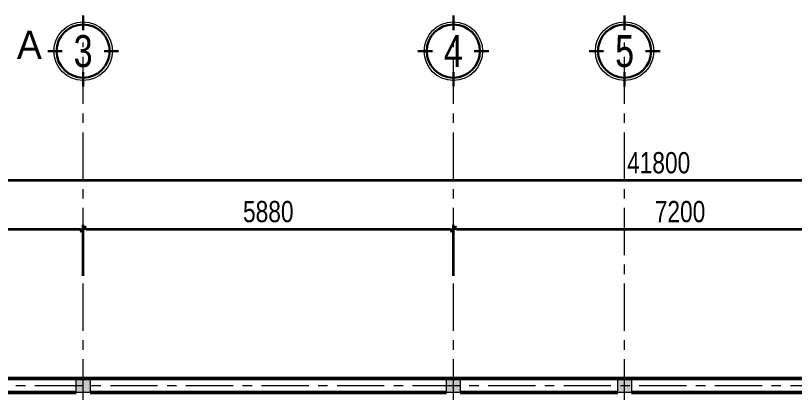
# Model space of a CAD drawing. Header units: millimetres. Extents: x 1109421 to 1726579, y -247837 to 144927.
# Drawn here: x 1147087 to 1159457, y -203077 to -197097 of the extents above; entities that cross this region are included whole.
import ezdxf
from ezdxf.enums import TextEntityAlignment as Align

# ---------------------------------------------------------------- set-up
doc = ezdxf.new("R2010")
doc.units = ezdxf.units.MM
doc.header["$LTSCALE"] = 600
doc.header["$MEASUREMENT"] = 0
doc.linetypes.add('CENTER', pattern=[2, 1.25, -0.25, 0.25, -0.25])
doc.linetypes.add('DASHED', pattern=[0.75, 0.5, -0.25])
doc.layers.get('0').update_dxf_attribs({"lineweight": 0})
doc.layers.get('Defpoints').update_dxf_attribs({"lineweight": 0})
for name, color, linetype, lineweight in [('cat1', 30, 'Continuous', 50), ('cot', 40, 'Continuous', 13), ('dim', 144, 'Continuous', 13), ('LC ISO', 153, 'Continuous', 13), ('PCCC-BAO CHAY - DAY', 3, 'DASHED', 35), ('truc', 76, 'CENTER', 9)]:
    doc.layers.add(name, color=color, linetype=linetype, lineweight=lineweight)
doc.styles.add('EG 1', font='VHAVANB.TTF')
doc.styles.add('HOATBIF', font='hoatbif.shx', dxfattribs={"width": 0.8})
doc.styles.add('LC 1', font='VHAVANB.TTF')
doc.styles.add('Tahoma', font='tahoma.ttf')
doc.dimstyles.new('1-135', dxfattribs={"dimscale": 135, "dimtxt": 2.5, "dimasz": 0.35, "dimexe": 0.5, "dimexo": 0, "dimgap": 0.8, "dimtad": 1, "dimdec": 0, "dimzin": 0, "dimdsep": 46, "dimtxsty": 'HOATBIF', "dimblk1": 'DOT', "dimblk2": 'DOT', "dimsah": 1, "dimcen": -1, "dimdle": 1, "dimclrd": 256, "dimclre": 256, "dimclrt": 4, "dimadec": 3, "dimazin": 2, "dimtfac": 0.333333, "dimtdec": 0, "dimtix": 1, "dimtmove": 2, "dimatfit": 3, "dimldrblk": 'DOT', "dimfxl": 1, "dimtvp": 0.833333, "dimtolj": 1, "dimtzin": 0, "dimarcsym": 0})

# ---------------------------------------------------------------- blocks, each defined once
blk = doc.blocks.new('DOT')
at = {"layer": 'dim'}
for p, q in [((-3, 0), (3, 0)), ((-1, -1), (1, 1))]:
    blk.add_line(p, q, dxfattribs=at)
blk.add_lwpolyline([(0.5, 1), (-1, -0.5), (-0.5, -1), (1, 0.5)], close=True, dxfattribs=at)
blk = doc.blocks.new('*D512')
at = {"layer": 'Defpoints', "color": 0, "transparency": 16777216}
for p in [(1180116, -177337), (1138316, -177503), (1180116, -178772)]:
    blk.add_point(p, dxfattribs=at)
at = {"layer": 'dim', "lineweight": -2, "transparency": 16777216}
for p, q in [((1138316, -177503), (1138316, -177270)), ((1180116, -178772), (1180116, -177270)), ((1138363, -177337), (1180068, -177337))]:
    blk.add_line(p, q, dxfattribs=at)
at = {"layer": 'dim', "lineweight": -2, "transparency": 16777216, "xscale": 47.25, "yscale": 47.25, "zscale": 47.25, "rotation": 180}
blk.add_blockref('DOT', (1138316, -177337), dxfattribs=at)
at = {"layer": 'dim', "lineweight": -2, "transparency": 16777216, "xscale": 47.25, "yscale": 47.25, "zscale": 47.25}
blk.add_blockref('DOT', (1180116, -177337), dxfattribs=at)
at = {"layer": 'dim', "color": 4, "transparency": 16777216, "insert": (1159216, -177060), "char_height": 337.5, "attachment_point": 5, "style": 'HOATBIF'}
blk.add_mtext('\\A1;41800', dxfattribs=at)
blk = doc.blocks.new('_Dot')
at = {"color": 0, "linetype": 'ByBlock', "lineweight": -2}
blk.add_line((-0.5, 0), (-1, 0), dxfattribs=at)
at = {"color": 0, "linetype": 'ByBlock', "const_width": 0.5}
blk.add_lwpolyline([(-0.25, 0, 1), (0.25, 0, 1)], format="xyb", close=True, dxfattribs=at)
blk = doc.blocks.new('*D514')
at = {"layer": 'Defpoints', "color": 0, "transparency": 16777216}
for p in [(1150076, -178112), (1144196, -178851), (1150076, -178851)]:
    blk.add_point(p, dxfattribs=at)
at = {"layer": 'dim', "lineweight": -2, "transparency": 16777216}
for p, q in [((1144196, -178851), (1144196, -178044)), ((1144243, -178112), (1150028, -178112)), ((1150076, -178851), (1150076, -178044))]:
    blk.add_line(p, q, dxfattribs=at)
at = {"layer": 'dim', "lineweight": -2, "transparency": 16777216, "xscale": 47.25, "yscale": 47.25, "zscale": 47.25, "rotation": 180}
blk.add_blockref('DOT', (1144196, -178112), dxfattribs=at)
at = {"layer": 'dim', "lineweight": -2, "transparency": 16777216, "xscale": 47.25, "yscale": 47.25, "zscale": 47.25}
blk.add_blockref('DOT', (1150076, -178112), dxfattribs=at)
at = {"layer": 'dim', "color": 4, "transparency": 16777216, "insert": (1147136, -177835), "char_height": 337.5, "attachment_point": 5, "style": 'HOATBIF'}
blk.add_mtext('\\A1;5880', dxfattribs=at)
blk = doc.blocks.new('*D515')
at = {"layer": 'Defpoints', "color": 0, "transparency": 16777216}
for p in [(1155956, -178112), (1150076, -178851), (1155956, -178851)]:
    blk.add_point(p, dxfattribs=at)
at = {"layer": 'dim', "lineweight": -2, "transparency": 16777216}
for p, q in [((1150076, -178851), (1150076, -178044)), ((1150123, -178112), (1155908, -178112)), ((1155956, -178851), (1155956, -178044))]:
    blk.add_line(p, q, dxfattribs=at)
at = {"layer": 'dim', "lineweight": -2, "transparency": 16777216, "xscale": 47.25, "yscale": 47.25, "zscale": 47.25, "rotation": 180}
blk.add_blockref('DOT', (1150076, -178112), dxfattribs=at)
at = {"layer": 'dim', "lineweight": -2, "transparency": 16777216, "xscale": 47.25, "yscale": 47.25, "zscale": 47.25}
blk.add_blockref('DOT', (1155956, -178112), dxfattribs=at)
at = {"layer": 'dim', "color": 4, "transparency": 16777216, "insert": (1153016, -177835), "char_height": 337.5, "attachment_point": 5, "style": 'HOATBIF'}
blk.add_mtext('\\A1;5880', dxfattribs=at)
blk = doc.blocks.new('*D516')
at = {"layer": 'Defpoints', "color": 0, "transparency": 16777216}
for p in [(1163156, -178112), (1155956, -178851), (1163156, -178851)]:
    blk.add_point(p, dxfattribs=at)
at = {"layer": 'dim', "lineweight": -2, "transparency": 16777216}
for p, q in [((1155956, -178851), (1155956, -178044)), ((1156003, -178112), (1163108, -178112)), ((1163156, -178851), (1163156, -178044))]:
    blk.add_line(p, q, dxfattribs=at)
at = {"layer": 'dim', "lineweight": -2, "transparency": 16777216, "xscale": 47.25, "yscale": 47.25, "zscale": 47.25, "rotation": 180}
blk.add_blockref('DOT', (1155956, -178112), dxfattribs=at)
at = {"layer": 'dim', "lineweight": -2, "transparency": 16777216, "xscale": 47.25, "yscale": 47.25, "zscale": 47.25}
blk.add_blockref('DOT', (1163156, -178112), dxfattribs=at)
at = {"layer": 'dim', "color": 4, "transparency": 16777216, "insert": (1159556, -177835), "char_height": 337.5, "attachment_point": 5, "style": 'HOATBIF'}
blk.add_mtext('\\A1;7200', dxfattribs=at)
blk = doc.blocks.new('c330x450')
at = {"layer": 'cot', "ltscale": 2}
h = blk.add_hatch(color=256, dxfattribs=at)
h.dxf.hatch_style = 1
h.paths.add_polyline_path([(897343, 22412), (897563, 22412), (897563, 22632), (897343, 22632)])
blk.add_lwpolyline([(897343, 22412), (897563, 22412), (897563, 22632), (897343, 22632)], close=True, dxfattribs=at)
blk = doc.blocks.new('KyHieu TrucDinhVi')
at = {"color": 7, "lineweight": 30}
for p, q in [((0, 2.364), (0, 4)), ((-2.364, 0), (-4, 0)), ((2.364, 0), (4, 0)), ((0, -2.364), (0, -4))]:
    blk.add_line(p, q, dxfattribs=at)
blk.add_circle((0, 0), 3.3)
blk.add_circle((0, 0), 3, dxfattribs=at)
at = {"ltscale": 20, "style": 'Tahoma'}
blk.add_attdef('AA', text='', height=3, dxfattribs=at).set_placement((0, 0), align=Align.MIDDLE_CENTER)
blk = doc.blocks.new('*U584')
at = {"ltscale": 2, "style": 'LC 1'}
for p in [(-178.5, 242.7), (-178.5, -16104.3)]:
    blk.add_attdef('LC', text='', height=330, dxfattribs=at).set_placement(p, align=Align.MIDDLE_CENTER)
blk = doc.blocks.new('A$Ce210b8fe')
at = {"layer": 'cat1'}
for p, q in [((2976.6, 21628.1), (44996.6, 21628.1)), ((10981.6, 21408.1), (14736.6, 21408.1)), ((14956.6, 21408.1), (20616.6, 21408.1)), ((20836.6, 21408.1), (23336.6, 21408.1)), ((23556.6, 21408.1), (42576.6, 21408.1))]:
    blk.add_line(p, q, dxfattribs=at)
at = {"layer": 'truc'}
for p, q in [((14846.6, 4385.8), (14846.6, 26962)), ((20726.6, 4385.8), (20726.6, 26962)), ((23446.6, 4385.8), (23446.6, 26962)), ((879.3, 21518.1), (47850, 21518.1))]:
    blk.add_line(p, q, dxfattribs=at)
ref = blk.add_blockref('*U584', (13751.4, 26597.1), dxfattribs=dict(xscale=-1.35, yscale=1.35, zscale=1.35))
ref.add_attrib('LC', 'A', dxfattribs={"ltscale": 2, "height": 445.5, "style": 'LC 1'}).set_placement((13992.5, 6254.3), align=Align.MIDDLE_CENTER)
ref.add_attrib('LC', 'A', dxfattribs={"ltscale": 2, "height": 445.5, "style": 'LC 1'}).set_placement((13992.7, 26924.8), align=Align.MIDDLE_CENTER)
at = {"layer": 'cat1', "xscale": -1, "rotation": 180}
for p in [(-882606.7, 44039.9), (-876726.7, 44039.9)]:
    blk.add_blockref('c330x450', p, dxfattribs=at)
at = {"layer": 'cat1', "xscale": -1}
blk.add_blockref('c330x450', (920899.9, -1003.8), dxfattribs=at)
at = {"layer": 'LC ISO'}
ref = blk.add_blockref('KyHieu TrucDinhVi', (14846.6, 26825.4), dxfattribs=dict(at, xscale=140.8352653944289, yscale=140.8352653944289, zscale=140.8352653944289))
ref.add_attrib('AA', '3', dxfattribs={"layer": '0', "ltscale": 20, "height": 507, "style": 'EG 1', "width": 0.8}).set_placement((14846.6, 26825.4), align=Align.MIDDLE_CENTER)
ref = blk.add_blockref('KyHieu TrucDinhVi', (20726.6, 26825.4), dxfattribs=dict(at, xscale=140.8352653944289, yscale=140.8352653944289, zscale=140.8352653944289))
ref.add_attrib('AA', '4', dxfattribs={"layer": '0', "ltscale": 20, "height": 507, "style": 'EG 1', "width": 0.8}).set_placement((20726.6, 26825.4), align=Align.MIDDLE_CENTER)
ref = blk.add_blockref('KyHieu TrucDinhVi', (23446.6, 26825.4), dxfattribs=dict(at, xscale=140.8352653944289, yscale=140.8352653944289, zscale=140.8352653944289))
ref.add_attrib('AA', '5', dxfattribs={"layer": '0', "ltscale": 20, "height": 507, "style": 'EG 1', "width": 0.8}).set_placement((23446.6, 26825.4), align=Align.MIDDLE_CENTER)
at = {"layer": 'dim'}
for base, p1, p2, picture, middle in [((44886.6, 24773.8), (3086.6, 24607.7), (44886.6, 23338.8), '*D512', (23986.6, 25050.6)), ((14846.6, 23999.1), (8966.6, 23259.6), (14846.6, 23259.6), '*D514', (11906.6, 24275.9)), ((20726.6, 23999.1), (14846.6, 23259.6), (20726.6, 23259.6), '*D515', (17786.6, 24275.9)), ((27926.6, 23999.1), (20726.6, 23259.6), (27926.6, 23259.6), '*D516', (24326.6, 24275.9))]:
    dim = blk.add_linear_dim(base=base, p1=p1, p2=p2, dimstyle='1-135', dxfattribs=at)
    dim.commit()
    dim.dimension.update_dxf_attribs({"geometry": picture, "text_midpoint": middle, "insert": (-1135228.9, 202111)})

msp = doc.modelspace()

# ---------------------------------------------------------------- block references
at = {"layer": 'PCCC-BAO CHAY - DAY'}
msp.add_blockref('A$Ce210b8fe', (1133313.2, -224485.4), dxfattribs=at)

doc.saveas('drawing.dxf')
